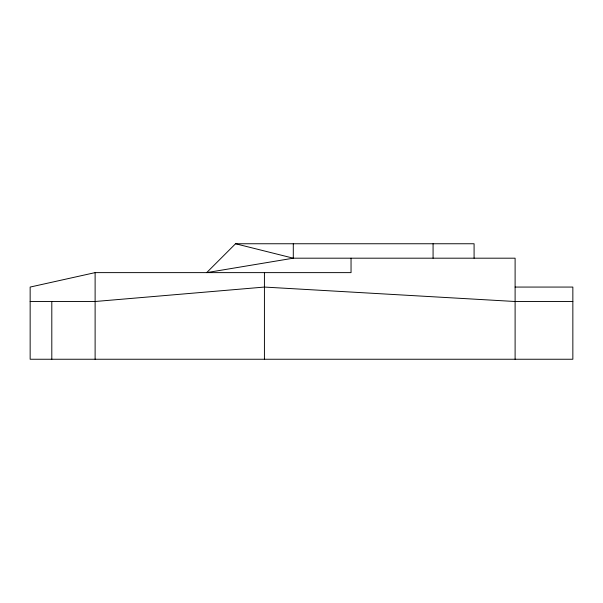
<?xml version="1.0" encoding="UTF-8"?>
<svg xmlns="http://www.w3.org/2000/svg" width="603" height="603" viewBox="0 0 603 603"><rect width="100%" height="100%" fill="white"/><g stroke="black" fill="none" stroke-linecap="round" stroke-linejoin="round"><path stroke-width="0.9" d="M474.086 258.19L474.086 243.755L235.547 243.755L206.671 272.624L293.292 258.19L515.105 258.19L515.105 359.245M351.044 258.19L351.044 272.624L95.116 272.624L30.15 287.066L30.15 359.245L572.85 359.245L572.85 287.066L515.105 287.066M30.15 301.5L95.116 301.5L264.423 287.066L515.105 301.5L572.85 301.5M235.547 243.755L293.292 258.19L293.292 243.755M433.075 243.755L433.075 258.19M264.423 272.624L264.423 359.245M95.116 272.624L95.116 359.245M51.805 301.5L51.805 359.245"/></g></svg>
